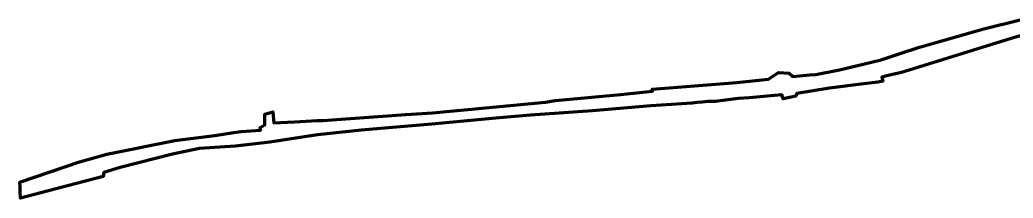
# Model space of a CAD drawing. Header units: inches. Extents: x 386283 to 388912, y 683236 to 683929.
# Drawn here: x 386283 to 387556, y 683236 to 683464 of the extents above; entities that cross this region are included whole.
import ezdxf

# ---------------------------------------------------------------- set-up
doc = ezdxf.new("R2010")
doc.units = ezdxf.units.IN
doc.header["$MEASUREMENT"] = 0
doc.layers.add('IMOBILE_ACTIVE', color=7, linetype='Continuous', true_color=0xf73413)

msp = doc.modelspace()

# ---------------------------------------------------------------- linework, layer by layer
at = {"layer": 'IMOBILE_ACTIVE', "color": 5, "lineweight": 70}
msp.add_lwpolyline([(387567.157, 683444.453), (387553.7, 683440.508), (387422.89, 683400.085), (387412.904, 683396.999), (387396.208, 683392.969), (387387.979, 683390.984), (387389.283, 683385.669), (387382.917, 683384.68), (387364.875, 683382.321), (387320.676, 683377.001), (387279.008, 683370.196), (387277.47, 683366.54), (387261.217, 683363.305), (387259.842, 683368.196), (387217.976, 683364.376), (387204.298, 683363.567), (387174.18, 683359.91), (387164.57, 683359.66), (387157.642, 683359.073), (387151.313, 683358.297), (387144.592, 683357.473), (387091.592, 683354.19), (387017.082, 683348.022), (386937.489, 683342.109), (386902.347, 683339.334), (386874.624, 683336.828), (386811.145, 683330.851), (386720.532, 683322.94), (386664.279, 683316.941), (386603.141, 683307.672), (386558.844, 683302.695), (386513.047, 683299.547), (386478.516, 683292.492), (386411.516, 683275.219), (386390.495, 683268.678), (386389.581, 683263.837), (386283.568, 683235.971), (386283.219, 683244.815), (386283.017, 683249.93), (386282.76, 683256.443), (386359.246, 683282.4), (386394.255, 683292.16), (386481.453, 683309.969), (386532.74, 683316.194), (386556.7, 683320.22), (386566.5, 683321.13), (386591.17, 683323.15), (386590.9, 683326.31), (386596.69, 683329.68), (386596.71, 683343.54), (386607.06, 683346.542), (386608.478, 683332.33), (386635.053, 683333.753), (386664.021, 683335.304), (386671.274, 683335.386), (386777.498, 683343.131), (386791.08, 683343.939), (386791.525, 683343.974), (386811.707, 683345.414), (386956.86, 683359.083), (386969.273, 683361.015), (387053.118, 683368.959), (387093.736, 683372.806), (387093.495, 683375.495), (387201.858, 683383.947), (387242.725, 683388.45), (387255.583, 683396.82), (387268.982, 683396.069), (387273.952, 683392.017), (387295.209, 683393.867), (387303.338, 683394.575), (387333.443, 683400.332), (387387.162, 683413.089), (387411.5, 683421.185), (387436.08, 683429.362), (387518.565, 683452.898), (387565.322, 683464.363)], dxfattribs=at)

doc.saveas('drawing.dxf')
